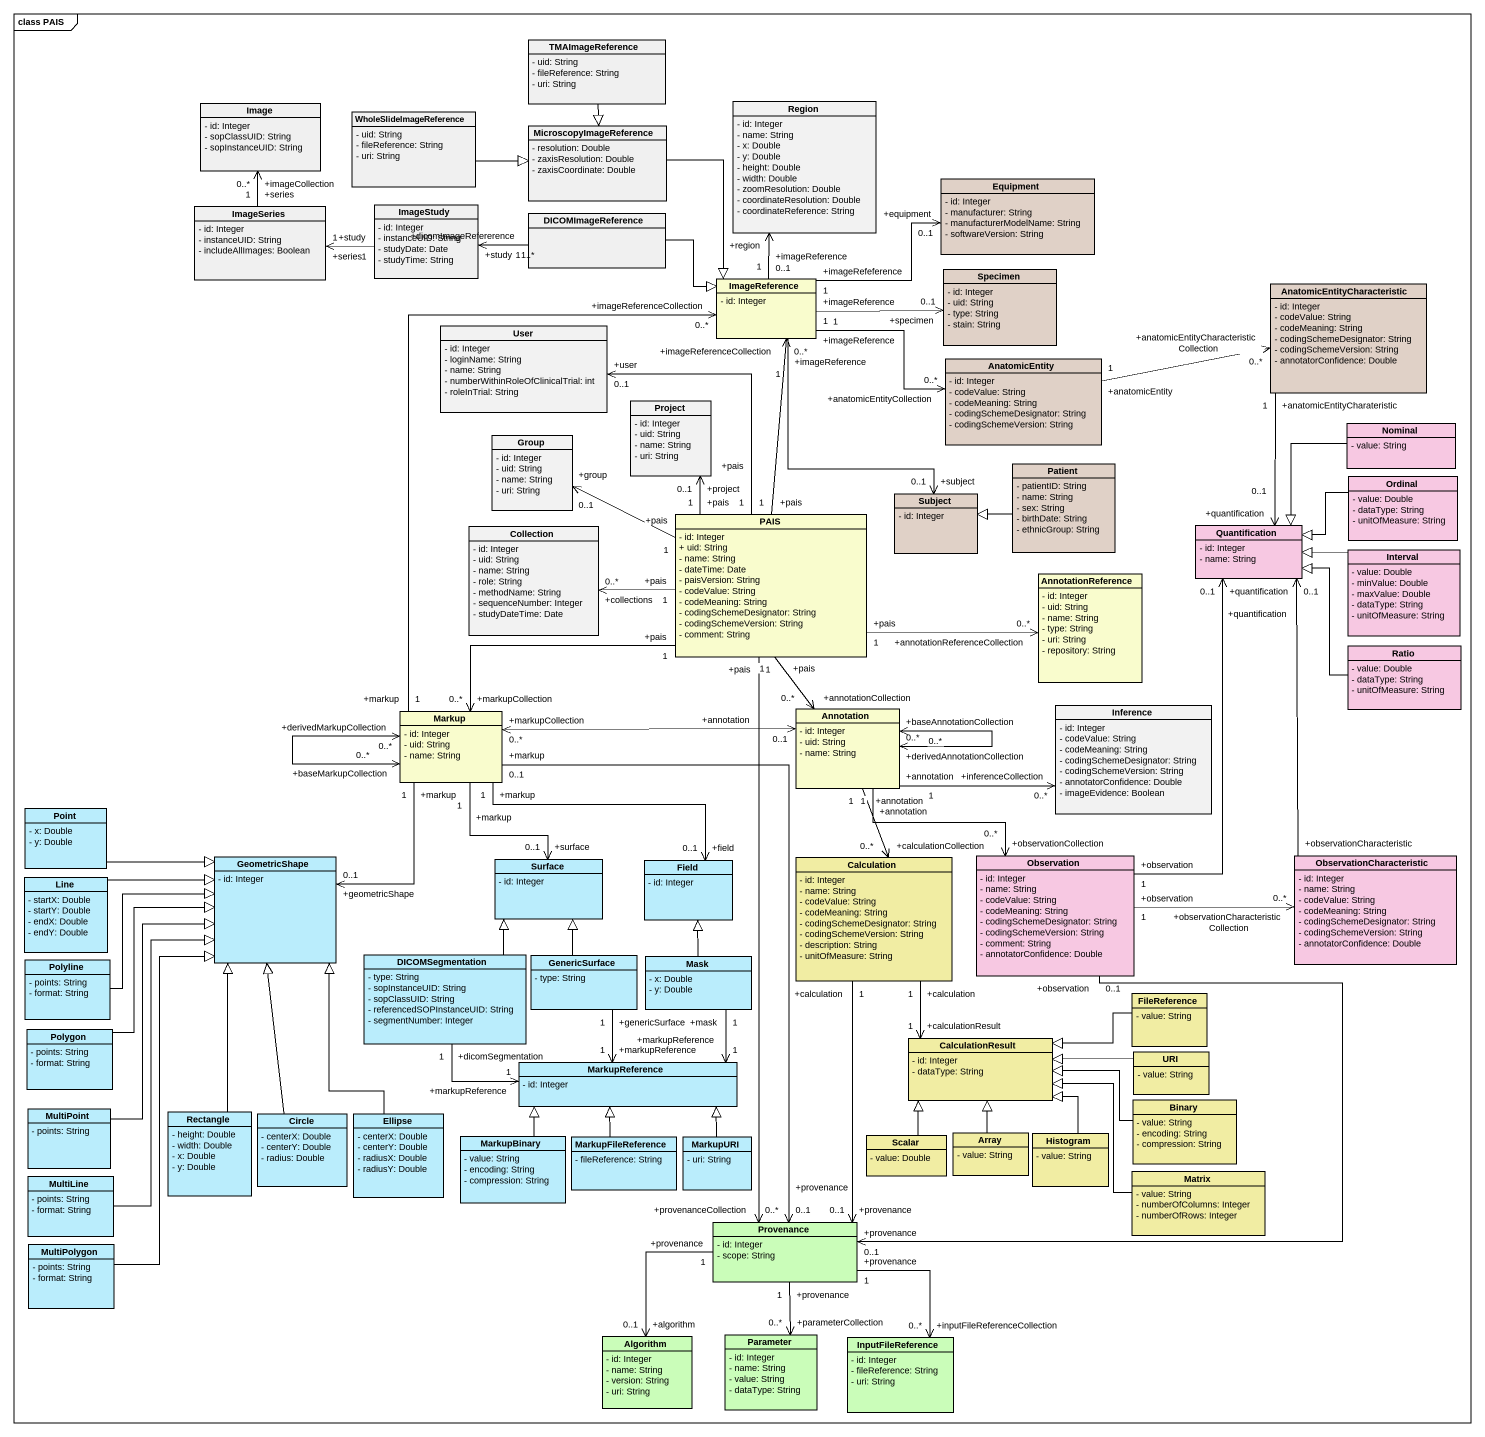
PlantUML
@startuml
mainframe class PAIS
hide circle
hide empty members
skinparam classAttributeIconSize 0
class TMAImageReference #F0F0F0 {
  - uid: String
  - fileReference: String
  - uri: String
}
class Image #F0F0F0 {
  - id: Integer
  - sopClassUID: String
  - sopInstanceUID: String
}
class WholeSlideImageReference #F0F0F0 {
  - uid: String
  - fileReference: String
  - uri: String
}
class MicroscopyImageReference #F0F0F0 {
  - resolution: Double
  - zaxisResolution: Double
  - zaxisCoordinate: Double
}
class Region {
  - id: Integer
  - name: String
  - x: Double
  - y: Double
  - height: Double
  - width: Double
  - zoomResolution: Double
  - coordinateResolution: Double
  - coordinateReference: String
}
class ImageStudy #F0F0F0 {
  - id: Integer
  - instanceUID: String
  - studyDate: Date
  - studyTime: String
}
class Equipment #E0D1C7 {
  - id: Integer
  - manufacturer: String
  - manufacturerModelName: String
  - softwareVersion: String
}
class ImageSeries #F0F0F0 {
  - id: Integer
  - instanceUID: String
  - includeAllImages: Boolean
}
class DICOMImageReference #F0F0F0
class ImageReference #F9FCCD {
  - id: Integer
}
class Specimen #E0D1C7 {
  - id: Integer
  - uid: String
  - type: String
  - stain: String
}
class AnatomicEntityCharacteristic #E0D1C7 {
  - id: Integer
  - codeValue: String
  - codeMeaning: String
  - codingSchemeDesignator: String
  - codingSchemeVersion: String
  - annotatorConfidence: Double
}
class User {
  - id: Integer
  - loginName: String
  - name: String
  - numberWithinRoleOfClinicalTrial: int
  - roleInTrial: String
}
class AnatomicEntity #E0D1C7 {
  - id: Integer
  - codeValue: String
  - codeMeaning: String
  - codingSchemeDesignator: String
  - codingSchemeVersion: String
}
class "Group" as Group_ {
  - id: Integer
  - uid: String
  - name: String
  - uri: String
}
class Project {
  - id: Integer
  - uid: String
  - name: String
  - uri: String
}
class Nominal #F7C8E2 {
  - value: String
}
class Patient #E0D1C7 {
  - patientID: String
  - name: String
  - sex: String
  - birthDate: String
  - ethnicGroup: String
}
class Ordinal #F7C8E2 {
  - value: Double
  - dataType: String
  - unitOfMeasure: String
}
class PAIS #F9FCCD {
  - id: Integer
  + uid: String
  - name: String
  - dateTime: Date
  - paisVersion: String
  - codeValue: String
  - codeMeaning: String
  - codingSchemeDesignator: String
  - codingSchemeVersion: String
  - comment: String
}
class Subject #E0D1C7 {
  - id: Integer
}
class Collection {
  - id: Integer
  - uid: String
  - name: String
  - role: String
  - methodName: String
  - sequenceNumber: Integer
  - studyDateTime: Date
}
class Quantification #F7C8E2 {
  - id: Integer
  - name: String
}
class Interval #F7C8E2 {
  - value: Double
  - minValue: Double
  - maxValue: Double
  - dataType: String
  - unitOfMeasure: String
}
class AnnotationReference #F9FCCD {
  - id: Integer
  - uid: String
  - name: String
  - type: String
  - uri: String
  - repository: String
}
class Ratio #F7C8E2 {
  - value: Double
  - dataType: String
  - unitOfMeasure: String
}
class "Annotation" as Annotation_ #F9FCCD {
  - id: Integer
  - uid: String
  - name: String
}
class Inference {
  - id: Integer
  - codeValue: String
  - codeMeaning: String
  - codingSchemeDesignator: String
  - codingSchemeVersion: String
  - annotatorConfidence: Double
  - imageEvidence: Boolean
}
class Markup #F9FCCD {
  - id: Integer
  - uid: String
  - name: String
}
class Point #BAEDFC {
  - x: Double
  - y: Double
}
class GeometricShape #BAEDFC {
  - id: Integer
}
class Surface #BAEDFC {
  - id: Integer
}
class Field #BAEDFC {
  - id: Integer
}
class Calculation #F1EDA3 {
  - id: Integer
  - name: String
  - codeValue: String
  - codeMeaning: String
  - codingSchemeDesignator: String
  - codingSchemeVersion: String
  - description: String
  - unitOfMeasure: String
}
class Observation #F7C8E2 {
  - id: Integer
  - name: String
  - codeValue: String
  - codeMeaning: String
  - codingSchemeDesignator: String
  - codingSchemeVersion: String
  - comment: String
  - annotatorConfidence: Double
}
class ObservationCharacteristic #F7C8E2 {
  - id: Integer
  - name: String
  - codeValue: String
  - codeMeaning: String
  - codingSchemeDesignator: String
  - codingSchemeVersion: String
  - annotatorConfidence: Double
}
class Line #BAEDFC {
  - startX: Double
  - startY: Double
  - endX: Double
  - endY: Double
}
class Polyline #BAEDFC {
  - points: String
  - format: String
}
class DICOMSegmentation #BAEDFC {
  - type: String
  - sopInstanceUID: String
  - sopClassUID: String
  - referencedSOPInstanceUID: String
  - segmentNumber: Integer
}
class GenericSurface #BAEDFC {
  - type: String
}
class Mask #BAEDFC {
  - x: Double
  - y: Double
}
class FileReference #F1EDA3 {
  - value: String
}
class Polygon #BAEDFC {
  - points: String
  - format: String
}
class CalculationResult #F1EDA3 {
  - id: Integer
  - dataType: String
}
class URI #F1EDA3 {
  - value: String
}
class MarkupReference #BAEDFC {
  - id: Integer
}
class MultiPoint #BAEDFC {
  - points: String
}
class "Rectangle" as Rectangle_ #BAEDFC {
  - height: Double
  - width: Double
  - x: Double
  - y: Double
}
class "Circle" as Circle_ #BAEDFC {
  - centerX: Double
  - centerY: Double
  - radius: Double
}
class Ellipse #BAEDFC {
  - centerX: Double
  - centerY: Double
  - radiusX: Double
  - radiusY: Double
}
class Array #F1EDA3 {
  - value: String
}
class Histogram #F1EDA3 {
  - value: String
}
class Binary #F1EDA3 {
  - value: String
  - encoding: String
  - compression: String
}
class MarkupBinary #BAEDFC {
  - value: String
  - encoding: String
  - compression: String
}
class MarkupFileReference #BAEDFC {
  - fileReference: String
}
class MarkupURI #BAEDFC {
  - uri: String
}
class Scalar #F1EDA3 {
  - value: Double
}
class Matrix #F1EDA3 {
  - value: String
  - numberOfColumns: Integer
  - numberOfRows: Integer
}
class MultiLine #BAEDFC {
  - points: String
  - format: String
}
class MultiPolygon #BAEDFC {
  - points: String
  - format: String
}
class Provenance #CAFDB9 {
  - id: Integer
  - scope: String
}
class Algorithm #CAFDB9 {
  - id: Integer
  - name: String
  - version: String
  - uri: String
}
class Parameter #CAFDB9 {
  - id: Integer
  - name: String
  - value: String
  - dataType: String
}
class InputFileReference #CAFDB9 {
  - id: Integer
  - fileReference: String
  - uri: String
}
TMAImageReference --|> MicroscopyImageReference
WholeSlideImageReference -right-|> MicroscopyImageReference
MicroscopyImageReference --|> ImageReference
ImageStudy "+study\n1" -left-> "+series\n1" ImageSeries
ImageSeries "+series\n1" -up-> "+imageCollection\n0..*" Image
DICOMImageReference "+dicomImageRefererence\n1" -left-> "+study\n1..*" ImageStudy
DICOMImageReference -right-|> ImageReference
ImageReference "+imageReference\n1" -up-> "+region\n0..1" Region
ImageReference "+imageRefeference\n1" -right-> "+equipment\n0..1" Equipment
ImageReference "+imageReference\n1" -right-> "+specimen\n0..1" Specimen
ImageReference "+imageReference\n1" -right-> "+anatomicEntityCollection\n0..*" AnatomicEntity
ImageReference "+imageReference\n1" --> "+subject\n0..1" Subject
AnatomicEntityCharacteristic "+anatomicEntityCharateristic\n1" --> "+quantification\n0..1" Quantification
AnatomicEntity "+anatomicEntity\n1" -right-> "+anatomicEntityCharacteristicCollection\n0..*" AnatomicEntityCharacteristic
Nominal --|> Quantification
Patient -left-|> Subject
Ordinal -left-|> Quantification
PAIS "+pais\n1" -up-> "+imageReferenceCollection\n0..*" ImageReference
PAIS "+pais\n1" -up-> "+user\n0..1" User
PAIS "+pais\n1" -left-> "+group\n0..1" Group_
PAIS "+pais\n1" -up-> "+project\n0..1" Project
PAIS "+pais\n1" -left-> "+collections\n0..*" Collection
PAIS "+pais\n1" -right-> "+annotationReferenceCollection\n0..*" AnnotationReference
PAIS "+pais\n1" --> "+annotationCollection\n0..*" Annotation_
PAIS "+pais\n1" -left-> "+markupCollection\n0..*" Markup
PAIS "+pais\n1" --> "+provenanceCollection\n0..*" Provenance
Interval -left-|> Quantification
Ratio -up-|> Quantification
Annotation_ "+derivedAnnotationCollection\n0..*" <--> "+baseAnnotationCollection\n0..*" Annotation_
Annotation_ "+annotation\n1" -right-> "+inferenceCollection\n0..*" Inference
Annotation_ "+annotation\n0..1" <-left-> "+markupCollection\n0..*" Markup
Annotation_ "+annotation\n1" --> "+calculationCollection\n0..*" Calculation
Annotation_ "+annotation\n1" --> "+observationCollection\n0..*" Observation
Markup "+markup\n1" -up-> "+imageReferenceCollection\n0..*" ImageReference
Markup "+derivedMarkupCollection\n0..*" <--> "+baseMarkupCollection\n0..*" Markup
Markup "+markup\n1" --> "+geometricShape\n0..1" GeometricShape
Markup "+markup\n1" --> "+surface\n0..1" Surface
Markup "+markup\n1" --> "+field\n0..1" Field
Markup "+markup\n0..1" --> "+provenance\n0..1" Provenance
Point -right-|> GeometricShape
Calculation "+calculation\n1" --> "+calculationResult\n1" CalculationResult
Calculation "+calculation\n1" --> "+provenance\n0..1" Provenance
Observation "+observation\n1" -up-> "+quantification\n0..1" Quantification
Observation "+observation\n1" -right-> "+observationCharacteristicCollection\n0..*" ObservationCharacteristic
Observation "+observation\n0..1" --> "+provenance\n0..1" Provenance
ObservationCharacteristic "+observationCharacteristic" -up-> "+quantification\n0..1" Quantification
Line -right-|> GeometricShape
Polyline -right-|> GeometricShape
DICOMSegmentation -up-|> Surface
DICOMSegmentation "+dicomSegmentation\n1" -right-> "+markupReference\n1" MarkupReference
GenericSurface -up-|> Surface
GenericSurface "+genericSurface\n1" --> "+markupReference\n1" MarkupReference
Mask -up-|> Field
Mask "+mask\n1" --> "+markupReference\n1" MarkupReference
FileReference -left-|> CalculationResult
Polygon -up-|> GeometricShape
URI -left-|> CalculationResult
MultiPoint -up-|> GeometricShape
Rectangle_ -up-|> GeometricShape
Circle_ -up-|> GeometricShape
Ellipse -up-|> GeometricShape
Array -up-|> CalculationResult
Histogram -up-|> CalculationResult
Binary -left-|> CalculationResult
MarkupBinary -up-|> MarkupReference
MarkupFileReference -up-|> MarkupReference
MarkupURI -up-|> MarkupReference
Scalar -up-|> CalculationResult
Matrix -up-|> CalculationResult
MultiLine -up-|> GeometricShape
MultiPolygon -up-|> GeometricShape
Provenance "+provenance\n1" --> "+algorithm\n0..1" Algorithm
Provenance "+provenance\n1" --> "+parameterCollection\n0..*" Parameter
Provenance "+provenance\n1" --> "+inputFileReferenceCollection\n0..*" InputFileReference
@enduml
